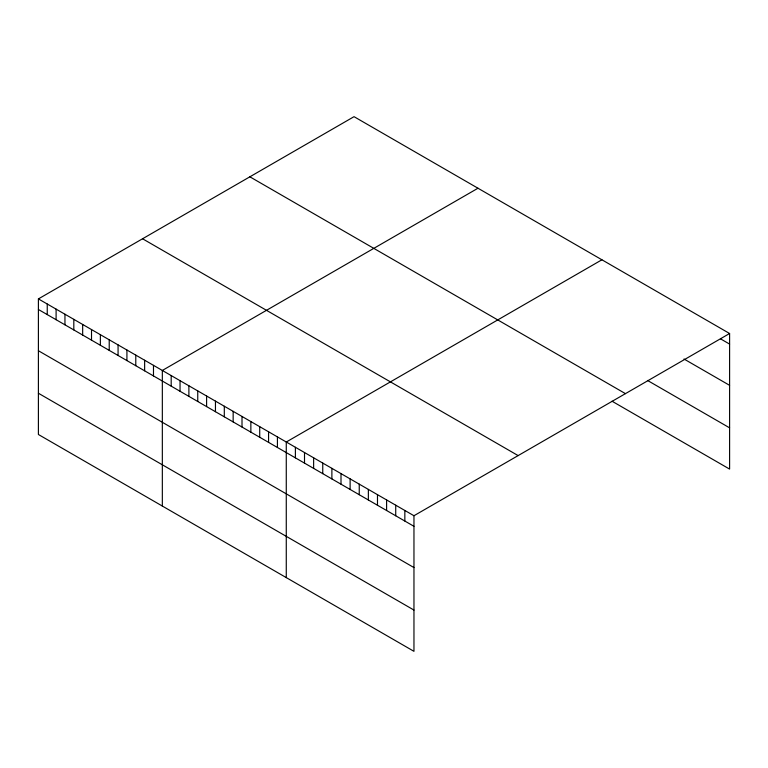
<?xml version="1.0" encoding="UTF-8"?>
<svg xmlns="http://www.w3.org/2000/svg" width="768" height="768" viewBox="0 0 768 768"><rect width="100%" height="100%" fill="white"/><g stroke="black" fill="none" stroke-linecap="round" stroke-linejoin="round"><path stroke-width="1.15" d="M38.4 298.906L413.962 515.731L413.962 651.331L38.4 434.496L38.4 298.906L354.038 116.669L729.6 333.504L729.6 469.094L612.038 401.222M477.974 188.227L162.336 370.454L162.336 506.054M601.91 259.786L286.272 442.013L286.272 577.603M413.962 515.731L729.6 333.504M720.48 338.822L729.6 344.083M684 359.011L729.6 385.334M647.51 380.448L729.6 427.843M249.878 176.813L625.44 393.638M142.56 238.771L518.122 455.597M38.4 309.485L413.962 526.31M38.4 350.736L413.962 567.571M38.4 393.245L413.962 610.07M404.842 510.47L404.842 521.05M395.722 505.2L395.722 515.779M386.602 499.939L386.602 510.518M377.482 494.669L377.482 505.248M368.362 489.408L368.362 499.987M359.242 484.138L359.242 494.717M350.122 478.877L350.122 489.456M341.002 473.606L341.002 484.186M331.882 468.336L331.882 478.925M322.752 463.075L322.752 473.654M313.632 457.805L313.632 468.394M304.512 452.544L304.512 463.123M295.392 447.274L295.392 457.862M277.421 436.896L277.421 447.485M268.57 431.789L268.57 442.368M259.718 426.682L259.718 437.261M250.858 421.565L250.858 432.144M242.006 416.458L242.006 427.037M233.155 411.341L233.155 421.93M224.304 406.234L224.304 416.813M215.453 401.126L215.453 411.706M206.602 396.01L206.602 406.589M197.75 390.902L197.75 401.482M188.89 385.786L188.89 396.374M180.038 380.678L180.038 391.258M171.187 375.571L171.187 386.15M153.485 365.347L153.485 375.926M144.634 360.24L144.634 370.819M135.782 355.123L135.782 365.702M126.922 350.016L126.922 360.595M118.07 344.899L118.07 355.478M109.219 339.792L109.219 350.371M100.368 334.685L100.368 345.264M91.517 329.568L91.517 340.147M82.666 324.461L82.666 335.04M73.814 319.344L73.814 329.933M64.954 314.237L64.954 324.816M56.102 309.13L56.102 319.709M47.251 304.013L47.251 314.592"/></g></svg>
